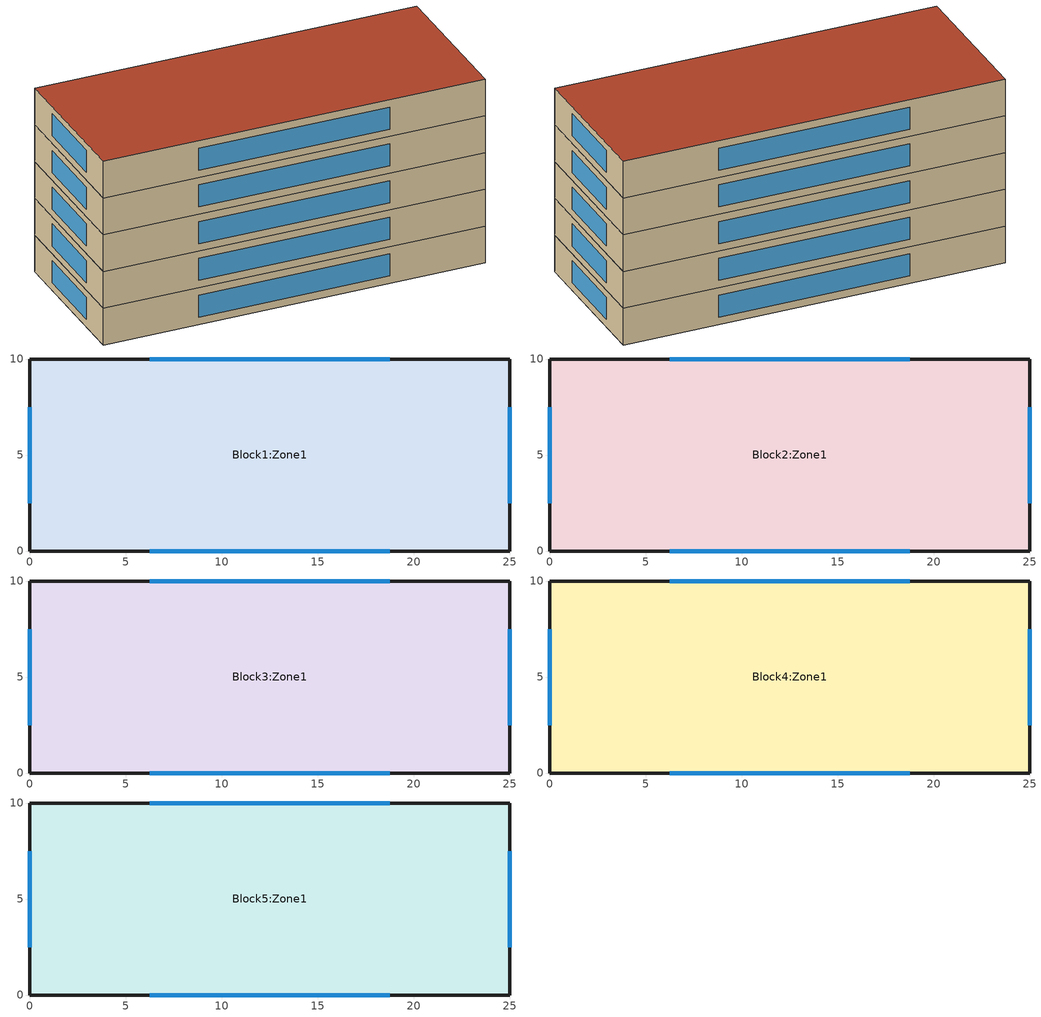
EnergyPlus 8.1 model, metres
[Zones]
Block1:Zone1
 floor ground (Ground0402): 0,0 0,10 25,10 25,0 z0
 wall outside (Wall0402): 0,10 0,0 25,0 25,10 0,10 z0:2.5
 window (Window0403): 0,7.5 0,2.5 / 18.75,10 6.25,10 / 25,2.5 25,7.5 / 6.25,0 18.75,0 z0.5:2
Block2:Zone1
 floor to Block1:Zone1 (Internal Floor): 0,0 0,10 25,10 25,0 z2.5
 wall outside (Wall0402): 0,10 0,0 25,0 25,10 0,10 z2.5:5
 window (Window0403): 0,7.5 0,2.5 / 18.75,10 6.25,10 / 25,2.5 25,7.5 / 6.25,0 18.75,0 z3:4.5
Block3:Zone1
 floor to Block2:Zone1 (Internal Floor): 0,0 0,10 25,10 25,0 z5
 wall outside (Wall0402): 0,10 0,0 25,0 25,10 0,10 z5:7.5
 window (Window0403): 0,7.5 0,2.5 / 18.75,10 6.25,10 / 25,2.5 25,7.5 / 6.25,0 18.75,0 z5.5:7
Block4:Zone1
 floor to Block3:Zone1 (Internal Floor): 0,0 0,10 25,10 25,0 z7.5
 wall outside (Wall0402): 0,10 0,0 25,0 25,10 0,10 z7.5:10
 window (Window0403): 0,7.5 0,2.5 / 18.75,10 6.25,10 / 25,2.5 25,7.5 / 6.25,0 18.75,0 z8:9.5
Block5:Zone1
 floor to Block4:Zone1 (Internal Floor): 0,0 0,10 25,10 25,0 z10
 wall outside (Wall0402): 0,10 0,0 25,0 25,10 0,10 z10:12.5
 window (Window0403): 0,7.5 0,2.5 / 18.75,10 6.25,10 / 25,2.5 25,7.5 / 6.25,0 18.75,0 z10.5:12
 roof outside (Roof0403): 25,0 25,10 0,10 0,0 z12.5
[Building]
Building: North Axis {deg}=0; Terrain=Suburbs; Loads Convergence Tolerance Value=0.04; Temperature Convergence Tolerance Value {deltaC}=0.4; Solar Distribution=FullExterior; Maximum Number of Warmup Days=25; Minimum Number of Warmup Days=6
[Site:GroundTemperature:BuildingSurface]
18, 18, 18, 18, 18, 18, 18, 18, 18, 18, 18, 18
[Site:GroundTemperature:FCfactorMethod]
1.6, 0.7, 2.3, 4.8, 11.2, 16.2, 19.6, 20.6, 18.9, 15, 9.8, 5
[Site:GroundTemperature:Shallow]
14, 14, 14, 14, 14, 14, 14, 14, 14, 14, 14, 14
[Site:GroundTemperature:Deep]
14, 14, 14, 14, 14, 14, 14, 14, 14, 14, 14, 14
[Construction]
Wall0402: Outside Render_1994_0.0150, Aerated Concrete_1994_0.2400, Inside Render_1994_0.0050
Roof0403: Bitumen Layer_1994_0.0080, Rockwool_1994_0.1100, Vapour Barrier_1994_0.0040, Reinforced Concrete_1994_0.1800, Inside Render_1994_0.0050
Ground0402: Concrete_1994_0.1400, Mineral Wool Board_1994_0.0200, Magnesit Screed_1994_0.0400
Window0403: EurofloatTroeschGlass_1994_0.0050, Krypton_1994_0.0120, EN2PlusTroeschGlass_1994_0.0050
Internal Floor: Cast Concrete (Dense)_0.1
[Material] Roughness=Rough; Thermal Absorptance=0.9
Name | Thickness | Conductivity {W/m-K} | Density {kg/m3} | Specific Heat {J/kg-K} | Solar Absorptance | Visible Absorptance | Thickness {m} | Visible Absorptance!-Generator IDFEditor 1.44
Aerated Concrete_1994_0.2400 | 0.24 | 0.13 | 500 | 840 | 0.6 | 0.6
Inside Render_1994_0.0050 | 0.005 | 0.7 | 1100 | 900 | 0.6 | 0.6
Outside Render_1994_0.0150 | 0.015 | 0.87 | 2085 | 840 | 0.6 | 0.6
Magnesit Screed_1994_0.0400 | 0.04 | 0.7 | 1330 | 1000 | 0.6 | 0.6
Mineral Wool Board_1994_0.0200 | 0.02 | 0.04 | 240 | 760 | 0.6 | 0.6
Concrete_1994_0.1400 | 0.14 | 1.5 | 2000 | 840 | 0.6 | 0.6
Rockwool_1994_0.1100 | 0.11 | 0.04 | 100 | 840 | 0.6 | 0.6
Reinforced Concrete_1994_0.1800 | 0.18 | 2.1 | 2300 | 840 | 0.6 | 0.6
Bitumen Layer_1994_0.0080 | 0.008 | 0.17 | 1050 | 1000 | 0.9 | 0.9
Cast Concrete (Dense)_0.1 |  | 1.4 | 2100 | 840 | 0.6 |  | 0.1 | 0.6
[Material:NoMass]
Vapour Barrier_1994_0.0040: Roughness=Rough; Thermal Resistance=0.0211; Thermal Absorptance=0.9; Solar Absorptance=0.7; Visible Absorptance=0.7
[WindowMaterial:Glazing] Optical Data Type=SpectralAverage; Thickness=0.005; Infrared Transmittance at Normal Incidence=0; Back Side Infrared Hemispherical Emissivity=0.84; Conductivity=1; Dirt Correction Factor for Solar and Visible Transmittance=1
Name | Solar Transmittance at Normal Incidence | Front Side Solar Reflectance at Normal Incidence | Back Side Solar Reflectance at Normal Incidence | Visible Transmittance at Normal Incidence | Front Side Visible Reflectance at Normal Incidence | Back Side Visible Reflectance at Normal Incidence | Front Side Infrared Hemispherical Emissivity
EurofloatTroeschGlass_1994_0.0050 | 0.85 | 0.077 | 0.077 | 0.904 | 0.083 | 0.083 | 0.84
EN2PlusTroeschGlass_1994_0.0050 | 0.591 | 0.289 | 0.225 | 0.896 | 0.044 | 0.048 | 0.041
[WindowMaterial:Gas]
Krypton_1994_0.0120: Gas Type=Krypton; Thickness=0.012
[Zone] Relative North (to building)=0; Zone Type=1; Zone multiplier=1; Zone inside convection algorism=TARP
Block1:Zone1; Block2:Zone1; Block3:Zone1; Block4:Zone1; Block5:Zone1
[ZoneInfiltration:DesignFlowRate]
Block1:Zone1 Infiltration: Block1:Zone1, resi_infiltration_sch, AirChanges/Hour, 0.585, 1, 0, 0, 0
Block2:Zone1 Infiltration: Block2:Zone1, resi_infiltration_sch, AirChanges/Hour, 0.585, 1, 0, 0, 0
Block3:Zone1 Infiltration: Block3:Zone1, resi_infiltration_sch, AirChanges/Hour, 0.585, 1, 0, 0, 0
Block4:Zone1 Infiltration: Block4:Zone1, resi_infiltration_sch, AirChanges/Hour, 0.585, 1, 0, 0, 0
Block5:Zone1 Infiltration: Block5:Zone1, resi_infiltration_sch, AirChanges/Hour, 0.585, 1, 0, 0, 0
[PEOPLE] Number of People Schedule=resi_occupancy_sch; Number of People Calculation Method=Area/Person; Zone Floor Area per Person {m2/person}=25.641; Fraction Radiant=0.3; Sensible Heat Fraction=AUTOCALCULATE; Activity Level Schedule=resi_activity_sch
Name | Zone
People Block1:Zone1 | Block1:Zone1
People Block2:Zone1 | Block2:Zone1
People Block3:Zone1 | Block3:Zone1
People Block4:Zone1 | Block4:Zone1
People Block5:Zone1 | Block5:Zone1
[ElectricEquipment] Schedule=resi_appliances_sch; Design Level Calculation Method=Watts/Area; Watts per Zone Floor Area {W/m2}=6.4; Fraction Latent=0; Fraction Radiant=0.75; Fraction Lost=0
Name | Zone
Block1Appliances | Block1:Zone1
Block2Appliances | Block2:Zone1
Block3Appliances | Block3:Zone1
Block4Appliances | Block4:Zone1
Block5Appliances | Block5:Zone1
[Lights] Schedule=resi_lighting_sch; Design Level Calculation Method=Watts/Area; Watts per Zone Floor Area {W/m2}=10.3104; Return Air Fraction=0.4; Fraction Radiant=0.4; Fraction visible=0.2; Fraction Replaceable=1; Return Air Fraction Calculated from Plenum Temperature=No
Name | Zone
Block1Light | Block1:Zone1
Block2Light | Block2:Zone1
Block3Light | Block3:Zone1
Block4Light | Block4:Zone1
Block5Light | Block5:Zone1
[HotWaterEquipment] Schedule=resi_dhw_sch; Design Level Calculation Method=Watts/Area; Watts per Zone Floor Area {W/m2}=4.21667; Fraction Lost=1
Name | Zone
Block1DHW | Block1:Zone1
Block2DHW | Block2:Zone1
Block3DHW | Block3:Zone1
Block4DHW | Block4:Zone1
Block5DHW | Block5:Zone1
[HVACTemplate:Zone:IdealLoadsAirSystem] Template Thermostat=Residential_thermostat; Maximum Heating Supply Air Temperature {C}=50; Minimum Cooling Supply Air Temperature {C}=13; Maximum Heating Supply Air Humidity Ratio {kgWater/kgDryAir}=0.0156; Minimum Cooling Supply Air Humidity Ratio {kgWater/kgDryAir}=0.0077; Heating Limit=NoLimit; Cooling Limit=NoLimit; Dehumidification Control Type=ConstantSensibleHeatRatio; Cooling Sensible Heat Ratio=0.7; Dehumidification Setpoint {percent}=60; Humidification Control Type=None; Humidification Setpoint {percent}=30; Outdoor Air Method=DetailedSpecification; Demand Controlled Ventilation Type=None; Outdoor Air Economizer Type=NoEconomizer; Heat Recovery Type=None
Name | Design Specification Outdoor Air Object
Block1:Zone1 | Block1:Zone1
Block2:Zone1 | Block2:Zone1
Block3:Zone1 | Block3:Zone1
Block4:Zone1 | Block4:Zone1
Block5:Zone1 | Block5:Zone1
[DesignSpecification:OutdoorAir] Outdoor Air Method=Flow/Area; Outdoor Air Flow per Zone Floor Area {m3/s-m2}=0.00129722; Outdoor Air Flow Rate Fraction Schedule=resi_ventilation_sch
Block1:Zone1; Block2:Zone1; Block3:Zone1; Block4:Zone1; Block5:Zone1
[HVACTemplate:Thermostat]
Residential_thermostat: Heating Setpoint Schedule=resi_htg_therm_sch; Cooling Setpoint Schedule=resi_clg_therm_sch
[Schedule:File] Column Number=1; Rows to Skip at Top=0; Number of Hours of Data=8760; Column Separator=Comma; Interpolate to Timestep=No
Name | File
resi_activity_sch | mfh_nominal_activity.csv
resi_occupancy_sch | mfh_nominal_occupancy.csv
resi_ventilation_sch | mfh_nominal_ventilation.csv
resi_infiltration_sch | mfh_nominal_infiltration.csv
resi_htg_therm_sch | mfh_nominal_thermostat_heating.csv
resi_clg_therm_sch | mfh_nominal_thermostat_cooling.csv
resi_lighting_sch | mfh_nominal_lighting.csv
resi_appliances_sch | mfh_nominal_appliances.csv
resi_dhw_sch | mfh_nominal_dhw.csv
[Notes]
Block 1, zone1, wall 1
Block 1, zone1, wall 2
Block 1, zone1, wall 3
Block 1, zone1, wall 4
Block 2, zone1, wall 1
Block 2, zone1, wall 2
Block 2, zone1, wall 3
Block 2, zone1, wall 4
Block 3, zone1, wall 1
Block 3, zone1, wall 2
